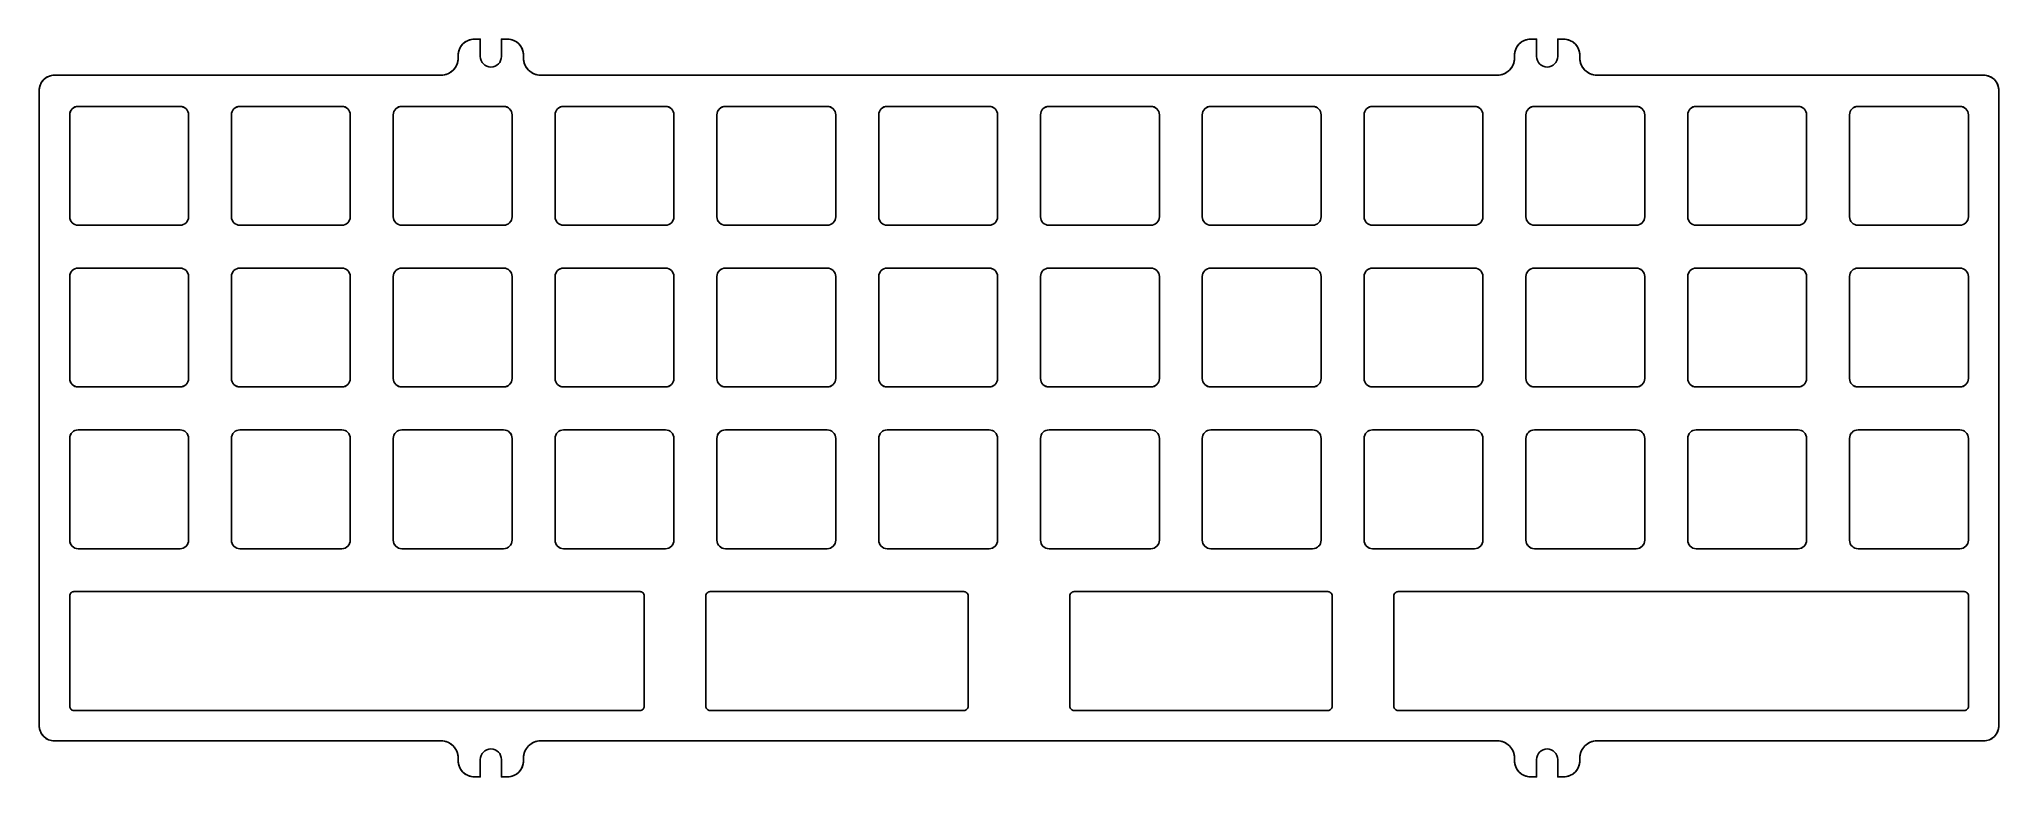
# Model space of a CAD drawing. Header units: millimetres. Extents: x -220 to 11, y -15 to 72.
import ezdxf

# ---------------------------------------------------------------- set-up
doc = ezdxf.new("R2010")
doc.units = ezdxf.units.MM
doc.layers.get('0').update_dxf_attribs({"linetype": 'CONTINUOUS'})

msp = doc.modelspace()

# ---------------------------------------------------------------- linework, layer by layer
for p, q in [((-168.91, 72.06), (-168.21, 72.06)), ((-168.21, 72.06), (-168.21, 70.02)), ((-165.71, 72.06), (-165.01, 72.06)), ((-165.71, 70.02), (-165.71, 72.06)), ((-44.55, 72.06), (-43.85, 72.06)), ((-43.85, 72.06), (-43.85, 70.02)), ((-41.35, 72.06), (-40.65, 72.06)), ((-41.35, 70.02), (-41.35, 72.06)), ((-170.81, 69.82), (-170.81, 70.16)), ((-163.11, 70.16), (-163.11, 69.82)), ((-46.45, 69.82), (-46.45, 70.16)), ((-38.75, 70.16), (-38.75, 69.82)), ((-218.34, 67.82), (-172.81, 67.82)), ((-161.11, 67.82), (-48.45, 67.82)), ((-36.75, 67.82), (8.78, 67.82)), ((-220.14, -8.78), (-220.14, 66.02)), ((10.58, 66.02), (10.58, -8.78)), ((-216.55, 51.15), (-216.55, 63.15)), ((-215.55, 64.15), (-203.56, 64.15)), ((-202.56, 63.15), (-202.56, 51.15)), ((-197.5, 51.15), (-197.5, 63.15)), ((-196.5, 64.15), (-184.51, 64.15)), ((-183.51, 63.15), (-183.51, 51.15)), ((-178.45, 63.15), (-178.45, 51.15)), ((-165.46, 64.15), (-177.45, 64.15)), ((-164.46, 51.15), (-164.46, 63.15)), ((-159.4, 51.15), (-159.4, 63.15)), ((-158.4, 64.15), (-146.41, 64.15)), ((-145.41, 63.15), (-145.41, 51.15)), ((-140.35, 63.15), (-140.35, 51.15)), ((-127.36, 64.15), (-139.35, 64.15)), ((-126.36, 51.15), (-126.36, 63.15)), ((-121.3, 51.15), (-121.3, 63.15)), ((-120.3, 64.15), (-108.31, 64.15)), ((-107.31, 63.15), (-107.31, 51.15)), ((-102.25, 51.15), (-102.25, 63.15)), ((-101.25, 64.15), (-89.26, 64.15)), ((-88.26, 63.15), (-88.26, 51.15)), ((-83.2, 51.15), (-83.2, 63.15)), ((-82.2, 64.15), (-70.21, 64.15)), ((-69.21, 63.15), (-69.21, 51.15)), ((-64.15, 51.15), (-64.15, 63.15)), ((-63.15, 64.15), (-51.16, 64.15)), ((-50.16, 63.15), (-50.16, 51.15)), ((-45.1, 63.15), (-45.1, 51.15)), ((-32.11, 64.15), (-44.1, 64.15)), ((-31.11, 51.15), (-31.11, 63.15)), ((-26.05, 51.15), (-26.05, 63.15)), ((-25.05, 64.15), (-13.06, 64.15)), ((-12.06, 63.15), (-12.06, 51.15)), ((-7, 51.15), (-7, 63.15)), ((-6, 64.15), (5.99, 64.15)), ((6.99, 63.15), (6.99, 51.15)), ((-203.56, 50.15), (-215.55, 50.15)), ((-184.51, 50.15), (-196.5, 50.15)), ((-177.45, 50.15), (-165.46, 50.15)), ((-146.41, 50.15), (-158.4, 50.15)), ((-139.35, 50.15), (-127.36, 50.15)), ((-108.31, 50.15), (-120.3, 50.15)), ((-89.26, 50.15), (-101.25, 50.15)), ((-70.21, 50.15), (-82.2, 50.15)), ((-51.16, 50.15), (-63.15, 50.15)), ((-44.1, 50.15), (-32.11, 50.15)), ((-13.06, 50.15), (-25.05, 50.15)), ((5.99, 50.15), (-6, 50.15)), ((-216.55, 44.1), (-216.55, 32.1)), ((-203.56, 45.1), (-215.55, 45.1)), ((-202.56, 32.1), (-202.56, 44.1)), ((-197.5, 32.1), (-197.5, 44.1)), ((-196.5, 45.1), (-184.51, 45.1)), ((-183.51, 44.1), (-183.51, 32.1)), ((-178.45, 44.1), (-178.45, 32.1)), ((-165.46, 45.1), (-177.45, 45.1)), ((-164.46, 32.1), (-164.46, 44.1)), ((-159.4, 32.1), (-159.4, 44.1)), ((-158.4, 45.1), (-146.41, 45.1)), ((-145.41, 44.1), (-145.41, 32.1)), ((-140.35, 44.1), (-140.35, 32.1)), ((-127.36, 45.1), (-139.35, 45.1)), ((-126.36, 32.1), (-126.36, 44.1)), ((-121.3, 32.1), (-121.3, 44.1)), ((-120.3, 45.1), (-108.31, 45.1)), ((-107.31, 44.1), (-107.31, 32.1)), ((-102.25, 32.1), (-102.25, 44.1)), ((-101.25, 45.1), (-89.26, 45.1)), ((-88.26, 44.1), (-88.26, 32.1)), ((-83.2, 32.1), (-83.2, 44.1)), ((-82.2, 45.1), (-70.21, 45.1)), ((-69.21, 44.1), (-69.21, 32.1)), ((-64.15, 44.1), (-64.15, 32.1)), ((-51.16, 45.1), (-63.15, 45.1)), ((-50.16, 32.1), (-50.16, 44.1)), ((-45.1, 44.1), (-45.1, 32.1)), ((-32.11, 45.1), (-44.1, 45.1)), ((-31.11, 32.1), (-31.11, 44.1)), ((-26.05, 32.1), (-26.05, 44.1)), ((-25.05, 45.1), (-13.06, 45.1)), ((-12.06, 44.1), (-12.06, 32.1)), ((-7, 32.1), (-7, 44.1)), ((-6, 45.1), (5.99, 45.1)), ((6.99, 44.1), (6.99, 32.1)), ((-215.55, 31.1), (-203.56, 31.1)), ((-184.51, 31.1), (-196.5, 31.1)), ((-177.45, 31.1), (-165.46, 31.1)), ((-146.41, 31.1), (-158.4, 31.1)), ((-139.35, 31.1), (-127.36, 31.1)), ((-108.31, 31.1), (-120.3, 31.1)), ((-89.26, 31.1), (-101.25, 31.1)), ((-70.21, 31.1), (-82.2, 31.1)), ((-63.15, 31.1), (-51.16, 31.1)), ((-44.1, 31.1), (-32.11, 31.1)), ((-13.06, 31.1), (-25.05, 31.1)), ((5.99, 31.1), (-6, 31.1)), ((-215.55, 26.05), (-203.56, 26.05)), ((-184.51, 26.05), (-196.5, 26.05)), ((-177.45, 26.05), (-165.46, 26.05)), ((-146.41, 26.05), (-158.4, 26.05)), ((-139.35, 26.05), (-127.36, 26.05)), ((-108.31, 26.05), (-120.3, 26.05)), ((-101.25, 26.05), (-89.26, 26.05)), ((-82.2, 26.05), (-70.21, 26.05)), ((-63.15, 26.05), (-51.16, 26.05)), ((-44.1, 26.05), (-32.11, 26.05)), ((-13.06, 26.05), (-25.05, 26.05)), ((-6, 26.05), (5.99, 26.05)), ((-216.55, 13.05), (-216.55, 25.05)), ((-202.56, 25.05), (-202.56, 13.05)), ((-197.5, 25.05), (-197.5, 13.05)), ((-183.51, 13.05), (-183.51, 25.05)), ((-178.45, 13.05), (-178.45, 25.05)), ((-164.46, 25.05), (-164.46, 13.05)), ((-159.4, 25.05), (-159.4, 13.05)), ((-145.41, 13.05), (-145.41, 25.05)), ((-140.35, 13.05), (-140.35, 25.05)), ((-126.36, 25.05), (-126.36, 13.05)), ((-121.3, 25.05), (-121.3, 13.05)), ((-107.31, 13.05), (-107.31, 25.05)), ((-102.25, 13.05), (-102.25, 25.05)), ((-88.26, 25.05), (-88.26, 13.05)), ((-83.2, 13.05), (-83.2, 25.05)), ((-69.21, 25.05), (-69.21, 13.05)), ((-64.15, 13.05), (-64.15, 25.05)), ((-50.16, 25.05), (-50.16, 13.05)), ((-45.1, 13.05), (-45.1, 25.05)), ((-31.11, 25.05), (-31.11, 13.05)), ((-26.05, 25.05), (-26.05, 13.05)), ((-12.06, 13.05), (-12.06, 25.05)), ((-7, 13.05), (-7, 25.05)), ((6.99, 25.05), (6.99, 13.05)), ((-203.56, 12.05), (-215.55, 12.05)), ((-196.5, 12.05), (-184.51, 12.05)), ((-165.46, 12.05), (-177.45, 12.05)), ((-158.4, 12.05), (-146.41, 12.05)), ((-127.36, 12.05), (-139.35, 12.05)), ((-120.3, 12.05), (-108.31, 12.05)), ((-89.26, 12.05), (-101.25, 12.05)), ((-70.21, 12.05), (-82.2, 12.05)), ((-51.16, 12.05), (-63.15, 12.05)), ((-32.11, 12.05), (-44.1, 12.05)), ((-25.05, 12.05), (-13.06, 12.05)), ((5.99, 12.05), (-6, 12.05)), ((-172.81, -10.58), (-218.34, -10.58)), ((-48.45, -10.58), (-161.11, -10.58)), ((8.78, -10.58), (-36.75, -10.58)), ((-170.81, -12.91), (-170.81, -12.58)), ((-168.21, -12.78), (-168.21, -14.81)), ((-165.71, -14.81), (-165.71, -12.78)), ((-163.11, -12.58), (-163.11, -12.91)), ((-46.45, -12.91), (-46.45, -12.58)), ((-43.85, -12.78), (-43.85, -14.81)), ((-41.35, -14.81), (-41.35, -12.78)), ((-38.75, -12.58), (-38.75, -12.91)), ((-168.21, -14.81), (-168.91, -14.81)), ((-165.01, -14.81), (-165.71, -14.81)), ((-43.85, -14.81), (-44.55, -14.81)), ((-40.65, -14.81), (-41.35, -14.81))]:
    msp.add_line(p, q)
for points in [[(-38.75, -12.58, -0.414214), (-36.75, -10.58), (8.78, -10.58, 0.414214), (10.58, -8.78), (10.58, 66.02, 0.414214), (8.78, 67.82), (-36.75, 67.82, -0.414214), (-38.75, 69.82), (-38.75, 70.16, 0.414214), (-40.65, 72.06), (-41.35, 72.06), (-41.35, 70.02, -1), (-43.85, 70.02), (-43.85, 72.06), (-44.55, 72.06, 0.414214), (-46.45, 70.16), (-46.45, 69.82, -0.414214), (-48.45, 67.82), (-161.11, 67.82, -0.414214), (-163.11, 69.82), (-163.11, 70.16, 0.414214), (-165.01, 72.06), (-165.71, 72.06), (-165.71, 70.02, -1), (-168.21, 70.02), (-168.21, 72.06), (-168.91, 72.06, 0.414214), (-170.81, 70.16), (-170.81, 69.82, -0.414214), (-172.81, 67.82), (-218.34, 67.82, 0.414214), (-220.14, 66.02), (-220.14, -8.78, 0.414214), (-218.34, -10.58), (-172.81, -10.58, -0.414214), (-170.81, -12.58), (-170.81, -12.91, 0.414214), (-168.91, -14.81), (-168.21, -14.81), (-168.21, -12.78, -1), (-165.71, -12.78), (-165.71, -14.81), (-165.01, -14.81, 0.414214), (-163.11, -12.91), (-163.11, -12.58, -0.414214), (-161.11, -10.58), (-48.45, -10.58, -0.414214), (-46.45, -12.58), (-46.45, -12.91, 0.414214), (-44.55, -14.81), (-43.85, -14.81), (-43.85, -12.78, -1), (-41.35, -12.78), (-41.35, -14.81), (-40.65, -14.81, 0.414214), (-38.75, -12.91)], [(-203.56, 50.15, 0.414214), (-202.56, 51.15), (-202.56, 63.15, 0.414214), (-203.56, 64.15), (-215.55, 64.15, 0.414214), (-216.55, 63.15), (-216.55, 51.15, 0.414214), (-215.55, 50.15)], [(-196.5, 64.15, 0.414214), (-197.5, 63.15), (-197.5, 51.15, 0.414214), (-196.5, 50.15), (-184.51, 50.15, 0.414214), (-183.51, 51.15), (-183.51, 63.15, 0.414214), (-184.51, 64.15)], [(-165.46, 50.15), (-177.45, 50.15, -0.414214), (-178.45, 51.15), (-178.45, 63.15, -0.414214), (-177.45, 64.15), (-165.46, 64.15, -0.414214), (-164.46, 63.15), (-164.46, 51.15, -0.414214)], [(-158.4, 50.15), (-146.41, 50.15, 0.414214), (-145.41, 51.15), (-145.41, 63.15, 0.414214), (-146.41, 64.15), (-158.4, 64.15, 0.414214), (-159.4, 63.15), (-159.4, 51.15, 0.414214)], [(-127.36, 50.15), (-139.35, 50.15, -0.414214), (-140.35, 51.15), (-140.35, 63.15, -0.414214), (-139.35, 64.15), (-127.36, 64.15, -0.414214), (-126.36, 63.15), (-126.36, 51.15, -0.414214)], [(-108.31, 64.15), (-120.3, 64.15, 0.414214), (-121.3, 63.15), (-121.3, 51.15, 0.414214), (-120.3, 50.15), (-108.31, 50.15, 0.414214), (-107.31, 51.15), (-107.31, 63.15, 0.414214)], [(-89.26, 64.15), (-101.25, 64.15, 0.414214), (-102.25, 63.15), (-102.25, 51.15, 0.414214), (-101.25, 50.15), (-89.26, 50.15, 0.414214), (-88.26, 51.15), (-88.26, 63.15, 0.414214)], [(-69.21, 51.15), (-69.21, 63.15, 0.414214), (-70.21, 64.15), (-82.2, 64.15, 0.414214), (-83.2, 63.15), (-83.2, 51.15, 0.414214), (-82.2, 50.15), (-70.21, 50.15, 0.414214)], [(-64.15, 63.15), (-64.15, 51.15, 0.414214), (-63.15, 50.15), (-51.16, 50.15, 0.414214), (-50.16, 51.15), (-50.16, 63.15, 0.414214), (-51.16, 64.15), (-63.15, 64.15, 0.414214)], [(-32.11, 64.15, -0.414214), (-31.11, 63.15), (-31.11, 51.15, -0.414214), (-32.11, 50.15), (-44.1, 50.15, -0.414214), (-45.1, 51.15), (-45.1, 63.15, -0.414214), (-44.1, 64.15)], [(-26.05, 51.15, 0.414214), (-25.05, 50.15), (-13.06, 50.15, 0.414214), (-12.06, 51.15), (-12.06, 63.15, 0.414214), (-13.06, 64.15), (-25.05, 64.15, 0.414214), (-26.05, 63.15)], [(6.99, 51.15), (6.99, 63.15, 0.414214), (5.99, 64.15), (-6, 64.15, 0.414214), (-7, 63.15), (-7, 51.15, 0.414214), (-6, 50.15), (5.99, 50.15, 0.414214)], [(-202.56, 44.1), (-202.56, 32.1, -0.414214), (-203.56, 31.1), (-215.55, 31.1, -0.414214), (-216.55, 32.1), (-216.55, 44.1, -0.414214), (-215.55, 45.1), (-203.56, 45.1, -0.414214)], [(-196.5, 45.1, 0.414214), (-197.5, 44.1), (-197.5, 32.1, 0.414214), (-196.5, 31.1), (-184.51, 31.1, 0.414214), (-183.51, 32.1), (-183.51, 44.1, 0.414214), (-184.51, 45.1)], [(-164.46, 44.1), (-164.46, 32.1, -0.414214), (-165.46, 31.1), (-177.45, 31.1, -0.414214), (-178.45, 32.1), (-178.45, 44.1, -0.414214), (-177.45, 45.1), (-165.46, 45.1, -0.414214)], [(-145.41, 44.1, 0.414214), (-146.41, 45.1), (-158.4, 45.1, 0.414214), (-159.4, 44.1), (-159.4, 32.1, 0.414214), (-158.4, 31.1), (-146.41, 31.1, 0.414214), (-145.41, 32.1)], [(-140.35, 32.1), (-140.35, 44.1, -0.414214), (-139.35, 45.1), (-127.36, 45.1, -0.414214), (-126.36, 44.1), (-126.36, 32.1, -0.414214), (-127.36, 31.1), (-139.35, 31.1, -0.414214)], [(-121.3, 44.1), (-121.3, 32.1, 0.414214), (-120.3, 31.1), (-108.31, 31.1, 0.414214), (-107.31, 32.1), (-107.31, 44.1, 0.414214), (-108.31, 45.1), (-120.3, 45.1, 0.414214)], [(-102.25, 44.1), (-102.25, 32.1, 0.414214), (-101.25, 31.1), (-89.26, 31.1, 0.414214), (-88.26, 32.1), (-88.26, 44.1, 0.414214), (-89.26, 45.1), (-101.25, 45.1, 0.414214)], [(-69.21, 32.1), (-69.21, 44.1, 0.414214), (-70.21, 45.1), (-82.2, 45.1, 0.414214), (-83.2, 44.1), (-83.2, 32.1, 0.414214), (-82.2, 31.1), (-70.21, 31.1, 0.414214)], [(-64.15, 44.1, -0.414214), (-63.15, 45.1), (-51.16, 45.1, -0.414214), (-50.16, 44.1), (-50.16, 32.1, -0.414214), (-51.16, 31.1), (-63.15, 31.1, -0.414214), (-64.15, 32.1)], [(-44.1, 31.1, -0.414214), (-45.1, 32.1), (-45.1, 44.1, -0.414214), (-44.1, 45.1), (-32.11, 45.1, -0.414214), (-31.11, 44.1), (-31.11, 32.1, -0.414214), (-32.11, 31.1)], [(-12.06, 32.1), (-12.06, 44.1, 0.414214), (-13.06, 45.1), (-25.05, 45.1, 0.414214), (-26.05, 44.1), (-26.05, 32.1, 0.414214), (-25.05, 31.1), (-13.06, 31.1, 0.414214)], [(6.99, 44.1, 0.414214), (5.99, 45.1), (-6, 45.1, 0.414214), (-7, 44.1), (-7, 32.1, 0.414214), (-6, 31.1), (5.99, 31.1, 0.414214), (6.99, 32.1)], [(-215.55, 26.05, 0.414214), (-216.55, 25.05), (-216.55, 13.05, 0.414214), (-215.55, 12.05), (-203.56, 12.05, 0.414214), (-202.56, 13.05), (-202.56, 25.05, 0.414214), (-203.56, 26.05)], [(-196.5, 12.05, -0.414214), (-197.5, 13.05), (-197.5, 25.05, -0.414214), (-196.5, 26.05), (-184.51, 26.05, -0.414214), (-183.51, 25.05), (-183.51, 13.05, -0.414214), (-184.51, 12.05)], [(-164.46, 13.05), (-164.46, 25.05, 0.414214), (-165.46, 26.05), (-177.45, 26.05, 0.414214), (-178.45, 25.05), (-178.45, 13.05, 0.414214), (-177.45, 12.05), (-165.46, 12.05, 0.414214)], [(-158.4, 12.05, -0.414214), (-159.4, 13.05), (-159.4, 25.05, -0.414214), (-158.4, 26.05), (-146.41, 26.05, -0.414214), (-145.41, 25.05), (-145.41, 13.05, -0.414214), (-146.41, 12.05)], [(-140.35, 13.05, 0.414214), (-139.35, 12.05), (-127.36, 12.05, 0.414214), (-126.36, 13.05), (-126.36, 25.05, 0.414214), (-127.36, 26.05), (-139.35, 26.05, 0.414214), (-140.35, 25.05)], [(-107.31, 13.05, -0.414214), (-108.31, 12.05), (-120.3, 12.05, -0.414214), (-121.3, 13.05), (-121.3, 25.05, -0.414214), (-120.3, 26.05), (-108.31, 26.05, -0.414214), (-107.31, 25.05)], [(-88.26, 25.05, 0.414214), (-89.26, 26.05), (-101.25, 26.05, 0.414214), (-102.25, 25.05), (-102.25, 13.05, 0.414214), (-101.25, 12.05), (-89.26, 12.05, 0.414214), (-88.26, 13.05)], [(-70.21, 12.05, 0.414214), (-69.21, 13.05), (-69.21, 25.05, 0.414214), (-70.21, 26.05), (-82.2, 26.05, 0.414214), (-83.2, 25.05), (-83.2, 13.05, 0.414214), (-82.2, 12.05)], [(-51.16, 26.05), (-63.15, 26.05, 0.414214), (-64.15, 25.05), (-64.15, 13.05, 0.414214), (-63.15, 12.05), (-51.16, 12.05, 0.414214), (-50.16, 13.05), (-50.16, 25.05, 0.414214)], [(-31.11, 25.05, 0.414214), (-32.11, 26.05), (-44.1, 26.05, 0.414214), (-45.1, 25.05), (-45.1, 13.05, 0.414214), (-44.1, 12.05), (-32.11, 12.05, 0.414214), (-31.11, 13.05)], [(-13.06, 12.05), (-25.05, 12.05, -0.414214), (-26.05, 13.05), (-26.05, 25.05, -0.414214), (-25.05, 26.05), (-13.06, 26.05, -0.414214), (-12.06, 25.05), (-12.06, 13.05, -0.414214)], [(6.99, 13.05), (6.99, 25.05, 0.414214), (5.99, 26.05), (-6, 26.05, 0.414214), (-7, 25.05), (-7, 13.05, 0.414214), (-6, 12.05), (5.99, 12.05, 0.414214)], [(-169.72, 7), (-166.05, 7), (-164.95, 7), (-155.4, 7), (-153.05, 7), (-149.4, 7, -0.414214), (-148.9, 6.5), (-148.9, -6.5, -0.414214), (-149.4, -7), (-155.9, -7), (-164.95, -7), (-166.05, -7), (-169.72, -7), (-176.86, -7), (-177.95, -7), (-182.72, -7), (-184, -7), (-189.86, -7), (-197, -7), (-198.29, -7), (-200.67, -7), (-203.05, -7), (-211.29, -7), (-213.67, -7), (-216.05, -7, -0.414214), (-216.55, -6.5), (-216.55, 6.5, -0.414214), (-216.05, 7), (-213.67, 7), (-211.29, 7), (-203.05, 7), (-200.67, 7), (-198.29, 7), (-197, 7), (-189.86, 7), (-184, 7), (-182.72, 7), (-177.95, 7), (-176.86, 7)], [(-139.85, 7), (-135.15, 7), (-132.71, 7), (-126.85, 7), (-119.71, 7), (-117.27, 7), (-111.3, 7), (-111.27, 7, -0.414214), (-110.77, 6.5), (-110.77, -6.5, -0.414214), (-111.27, -7), (-119.71, -7), (-126.85, -7), (-132.71, -7), (-134.65, -7), (-141.15, -7, -0.414214), (-141.65, -6.5), (-141.65, 6.5, -0.414214), (-141.15, 7)], [(-89.85, 7), (-92.29, 7), (-98.25, 7), (-98.29, 7, 0.414214), (-98.79, 6.5), (-98.79, -6.5, 0.414214), (-98.29, -7), (-89.85, -7), (-82.7, -7), (-76.85, -7), (-74.91, -7), (-68.41, -7, 0.414214), (-67.91, -6.5), (-67.91, 6.5, 0.414214), (-68.41, 7), (-69.7, 7), (-74.41, 7), (-76.85, 7), (-82.7, 7)], [(-60.15, 7), (-56.51, 7), (-54.15, 7), (-44.6, 7), (-43.51, 7), (-39.84, 7), (-32.7, 7), (-31.6, 7), (-26.84, 7), (-25.55, 7), (-19.7, 7), (-12.55, 7), (-8.89, 7), (-6.5, 7), (1.73, 7), (4.11, 7), (6.5, 7, -0.414214), (7, 6.5), (7, -6.5, -0.414214), (6.5, -7), (4.11, -7), (1.73, -7), (-6.5, -7), (-8.89, -7), (-12.55, -7), (-19.7, -7), (-25.55, -7), (-26.84, -7), (-31.6, -7), (-32.7, -7), (-39.84, -7), (-43.51, -7), (-44.6, -7), (-53.65, -7), (-60.15, -7, -0.414214), (-60.65, -6.5), (-60.65, 6.5, -0.414214)]]:
    msp.add_lwpolyline(points, format="xyb", close=True)
at = {"extrusion": (0, 0, -1)}
for centre, radius, start, end in [((168.91, 70.16), 1.9, 0, 90), ((165.01, 70.16), 1.9, 90, 180), ((44.55, 70.16), 1.9, 0, 90), ((40.65, 70.16), 1.9, 90, 180), ((218.34, 66.02), 1.8, 0, 90), ((-8.78, 66.02), 1.8, 90, 180), ((215.55, 63.15), 1, 0, 90), ((203.56, 63.15), 1, 90, 180), ((196.5, 63.15), 1, 0, 90), ((184.51, 63.15), 1, 90, 180), ((158.4, 63.15), 1, 0, 90), ((146.41, 63.15), 1, 90, 180), ((120.3, 63.15), 1, 0, 90), ((108.31, 63.15), 1, 90, 180), ((101.25, 63.15), 1, 0, 90), ((89.26, 63.15), 1, 90, 180), ((82.2, 63.15), 1, 0, 90), ((70.21, 63.15), 1, 90, 180), ((63.15, 63.15), 1, 0, 90), ((51.16, 63.15), 1, 90, 180), ((25.05, 63.15), 1, 0, 90), ((13.06, 63.15), 1, 90, 180), ((6, 63.15), 1, 0, 90), ((-5.99, 63.15), 1, 90, 180), ((215.55, 51.15), 1, -90, 0), ((203.56, 51.15), 1, 180, 270), ((196.5, 51.15), 1, 270, 360), ((184.51, 51.15), 1, 180, 270), ((158.4, 51.15), 1, -90, 0), ((146.41, 51.15), 1, 180, 270), ((120.3, 51.15), 1, 270, 360), ((108.31, 51.15), 1, 180, 270), ((101.25, 51.15), 1, 270, 360), ((89.26, 51.15), 1, 180, 270), ((82.2, 51.15), 1, -90, 0), ((70.21, 51.15), 1, 180, 270), ((63.15, 51.15), 1, 270, 360), ((51.16, 51.15), 1, 180, 270), ((25.05, 51.15), 1, -90, 0), ((13.06, 51.15), 1, 180, 270), ((6, 51.15), 1, 270, 360), ((-5.99, 51.15), 1, 180, 270), ((196.5, 44.1), 1, 0, 90), ((184.51, 44.1), 1, 90, 180), ((158.4, 44.1), 1, 0, 90), ((146.41, 44.1), 1, 90, 180), ((120.3, 44.1), 1, 0, 90), ((108.31, 44.1), 1, 90, 180), ((101.25, 44.1), 1, 0, 90), ((89.26, 44.1), 1, 90, 180), ((82.2, 44.1), 1, 0, 90), ((70.21, 44.1), 1, 90, 180), ((25.05, 44.1), 1, 0, 90), ((13.06, 44.1), 1, 90, 180), ((6, 44.1), 1, 0, 90), ((-5.99, 44.1), 1, 90, 180), ((196.5, 32.1), 1, -90, 0), ((184.51, 32.1), 1, 180, 270), ((158.4, 32.1), 1, -90, 0), ((146.41, 32.1), 1, 180, 270), ((120.3, 32.1), 1, 270, 360), ((108.31, 32.1), 1, 180, 270), ((101.25, 32.1), 1, 270, 360), ((89.26, 32.1), 1, 180, 270), ((82.2, 32.1), 1, -90, 0), ((70.21, 32.1), 1, 180, 270), ((25.05, 32.1), 1, 270, 360), ((13.06, 32.1), 1, 180, 270), ((6, 32.1), 1, -90, 0), ((-5.99, 32.1), 1, 180, 270), ((215.55, 25.05), 1, 0, 90), ((203.56, 25.05), 1, 90, 180), ((177.45, 25.05), 1, 0, 90), ((165.46, 25.05), 1, 90, 180), ((139.35, 25.05), 1, 0, 90), ((127.36, 25.05), 1, 90, 180), ((101.25, 25.05), 1, 0, 90), ((89.26, 25.05), 1, 90, 180), ((82.2, 25.05), 1, 0, 90), ((70.21, 25.05), 1, 90, 180), ((63.15, 25.05), 1, 0, 90), ((51.16, 25.05), 1, 90, 180), ((44.1, 25.05), 1, 0, 90), ((32.11, 25.05), 1, 90, 180), ((6, 25.05), 1, 0, 90), ((-5.99, 25.05), 1, 90, 180), ((215.55, 13.05), 1, 270, 360), ((203.56, 13.05), 1, 180, 270), ((177.45, 13.05), 1, -90, 0), ((165.46, 13.05), 1, 180, 270), ((139.35, 13.05), 1, 270, 360), ((127.36, 13.05), 1, 180, 270), ((101.25, 13.05), 1, -90, 0), ((89.26, 13.05), 1, 180, 270), ((82.2, 13.05), 1, 270, 360), ((70.21, 13.05), 1, 180, 270), ((63.15, 13.05), 1, -90, 0), ((51.16, 13.05), 1, 180, 270), ((44.1, 13.05), 1, 270, 360), ((32.11, 13.05), 1, 180, 270), ((6, 13.05), 1, -90, 0), ((-5.99, 13.05), 1, 180, 270), ((218.34, -8.78), 1.8, 270, 360), ((-8.78, -8.78), 1.8, 180, 270), ((168.91, -12.91), 1.9, -90, 0), ((165.01, -12.91), 1.9, 180, 270), ((44.55, -12.91), 1.9, -90, 0), ((40.65, -12.91), 1.9, 180, 270)]:
    msp.add_arc(centre, radius, start, end, dxfattribs=at)
for centre, radius, start, end in [((-172.81, 69.82), 2, 270, 360), ((-166.96, 70.02), 1.25, -180, 0), ((-161.11, 69.82), 2, 180, 270), ((-48.45, 69.82), 2, 270, 360), ((-42.6, 70.02), 1.25, -180, 0), ((-36.75, 69.82), 2, 180, 270), ((-177.45, 63.15), 1, 90, 180), ((-165.46, 63.15), 1, 0, 90), ((-139.35, 63.15), 1, 90, 180), ((-127.36, 63.15), 1, 0, 90), ((-44.1, 63.15), 1, 90, 180), ((-32.11, 63.15), 1, 0, 90), ((-177.45, 51.15), 1, 180, 270), ((-165.46, 51.15), 1, -90, 0), ((-139.35, 51.15), 1, 180, 270), ((-127.36, 51.15), 1, -90, 0), ((-44.1, 51.15), 1, 180, 270), ((-32.11, 51.15), 1, 270, 360), ((-215.55, 44.1), 1, 90, 180), ((-203.56, 44.1), 1, 0, 90), ((-177.45, 44.1), 1, 90, 180), ((-165.46, 44.1), 1, 0, 90), ((-139.35, 44.1), 1, 90, 180), ((-127.36, 44.1), 1, 0, 90), ((-63.15, 44.1), 1, 90, 180), ((-51.16, 44.1), 1, 0, 90), ((-44.1, 44.1), 1, 90, 180), ((-32.11, 44.1), 1, 0, 90), ((-215.55, 32.1), 1, 180, 270), ((-203.56, 32.1), 1, 270, 360), ((-177.45, 32.1), 1, 180, 270), ((-165.46, 32.1), 1, 270, 360), ((-139.35, 32.1), 1, 180, 270), ((-127.36, 32.1), 1, -90, 0), ((-63.15, 32.1), 1, 180, 270), ((-51.16, 32.1), 1, -90, 0), ((-44.1, 32.1), 1, 180, 270), ((-32.11, 32.1), 1, -90, 0), ((-196.5, 25.05), 1, 90, 180), ((-184.51, 25.05), 1, 0, 90), ((-158.4, 25.05), 1, 90, 180), ((-146.41, 25.05), 1, 0, 90), ((-120.3, 25.05), 1, 90, 180), ((-108.31, 25.05), 1, 0, 90), ((-25.05, 25.05), 1, 90, 180), ((-13.06, 25.05), 1, 0, 90), ((-196.5, 13.05), 1, 180, 270), ((-184.51, 13.05), 1, 270, 360), ((-158.4, 13.05), 1, 180, 270), ((-146.41, 13.05), 1, 270, 360), ((-120.3, 13.05), 1, 180, 270), ((-108.31, 13.05), 1, -90, 0), ((-25.05, 13.05), 1, 180, 270), ((-13.06, 13.05), 1, -90, 0), ((-172.81, -12.58), 2, 0, 90), ((-166.96, -12.78), 1.25, 0, 180), ((-161.11, -12.58), 2, 90, 180), ((-48.45, -12.58), 2, 0, 90), ((-42.6, -12.78), 1.25, 0, 180), ((-36.75, -12.58), 2, 90, 180)]:
    msp.add_arc(centre, radius, start, end)

doc.saveas('drawing.dxf')
